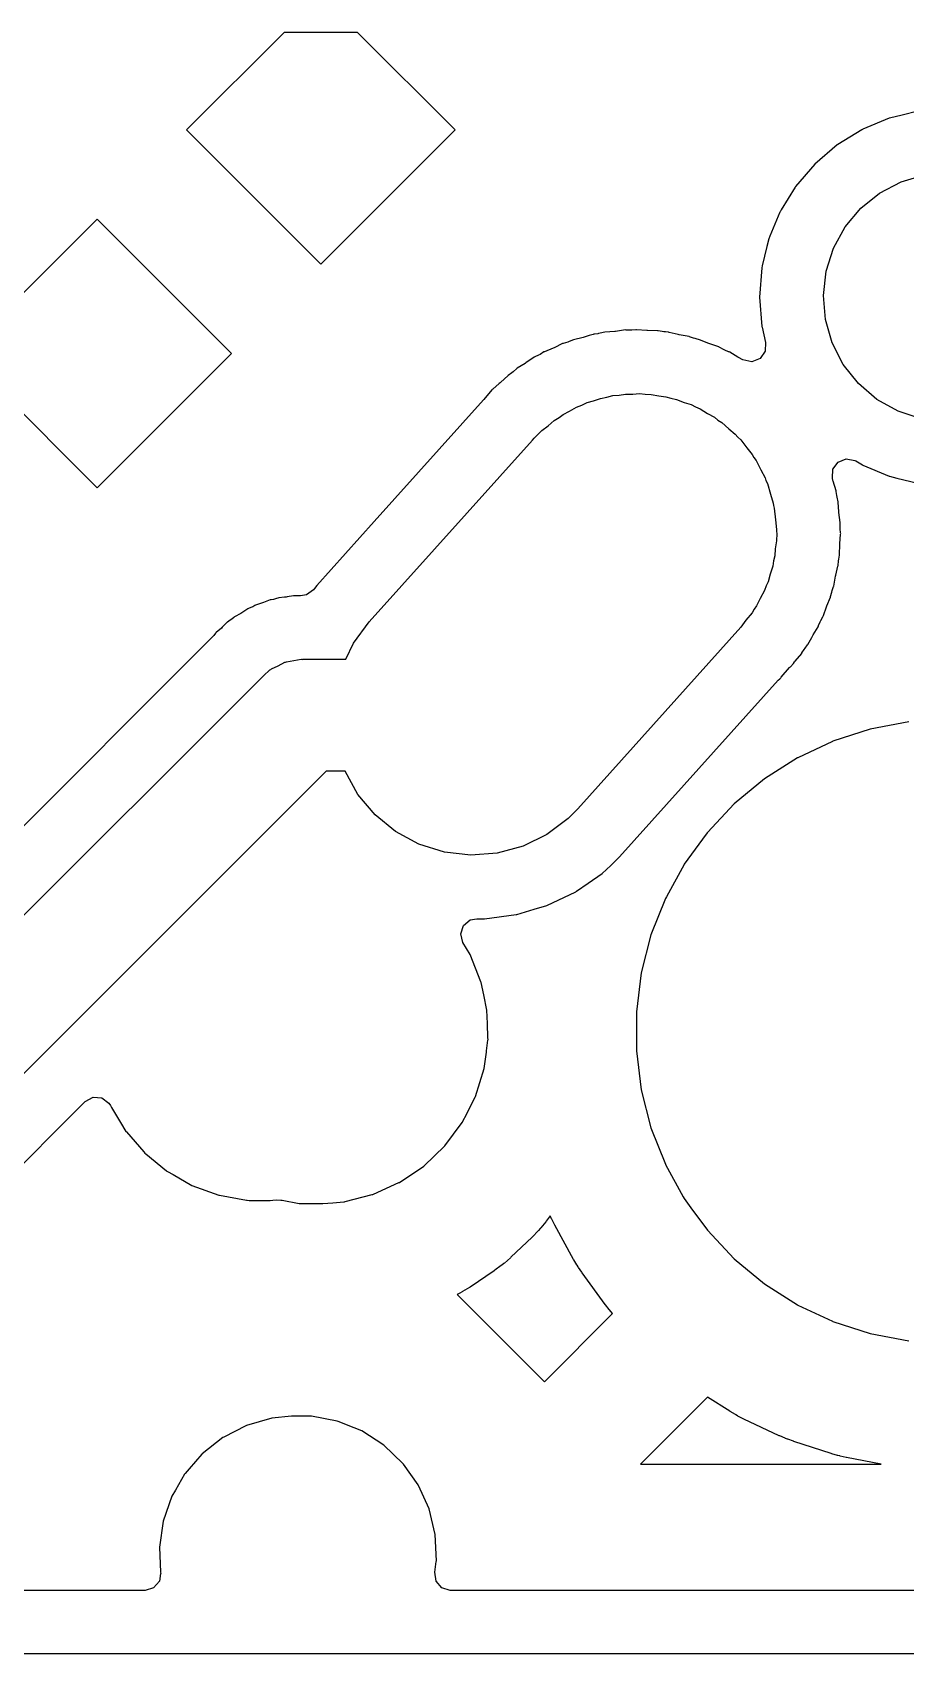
# Model space of a CAD drawing. Extents: x 124.5 to 210, y -114.5 to -26.5.
# Drawn here: x 171.15 to 178.16, y -102.5 to -89.47 of the extents above; entities that cross this region are included whole.
import ezdxf

# ---------------------------------------------------------------- set-up
doc = ezdxf.new("R2010")
doc.units = 0
doc.layers.add('BLACK', color=7, linetype='CONTINUOUS')

msp = doc.modelspace()

# ---------------------------------------------------------------- linework, layer by layer
at = {"layer": 'BLACK', "linetype": 'CONTINUOUS'}
for p, q in [((173.168, -89.4725), (172.384, -90.2566)), ((173.758, -89.4725), (173.168, -89.4725)), ((174.542, -90.2566), (173.758, -89.4725)), ((178.133, -90.1367), (178.032, -90.1609)), ((178.258, -90.1066), (178.133, -90.1367)), ((172.384, -90.2566), (173.463, -91.3356)), ((173.463, -91.3356), (174.542, -90.2566)), ((177.809, -90.2543), (177.615, -90.3732)), ((177.813, -90.2518), (177.809, -90.2543)), ((177.818, -90.2499), (177.813, -90.2518)), ((178.028, -90.1628), (177.818, -90.2499)), ((177.818, -90.2499), (177.818, -90.2499)), ((178.032, -90.1609), (178.028, -90.1628)), ((178.028, -90.1628), (178.028, -90.1628)), ((177.611, -90.3758), (177.43, -90.53)), ((177.615, -90.3732), (177.611, -90.3758)), ((177.615, -90.3732), (177.615, -90.3732)), ((177.43, -90.53), (177.276, -90.7106)), ((178.125, -90.6728), (178.313, -90.6177)), ((177.273, -90.7148), (177.161, -90.8982)), ((177.276, -90.7106), (177.273, -90.7148)), ((177.273, -90.7148), (177.273, -90.7148)), ((177.8, -90.8855), (177.952, -90.7632)), ((177.952, -90.7632), (178.125, -90.6728)), ((177.15, -90.9176), (177.071, -91.1086)), ((177.152, -90.913), (177.15, -90.9176)), ((177.15, -90.9176), (177.15, -90.9176)), ((177.161, -90.8982), (177.152, -90.913)), ((177.675, -91.035), (177.8, -90.8855)), ((171.667, -90.9736), (170.588, -92.0526)), ((172.746, -92.0526), (171.667, -90.9736)), ((177.581, -91.2061), (177.675, -91.035)), ((177.061, -91.1324), (177.046, -91.1939)), ((177.071, -91.1086), (177.061, -91.1324)), ((177.046, -91.1939), (177.009, -91.3486)), ((177.522, -91.3921), (177.581, -91.2061)), ((177.005, -91.3633), (176.987, -91.6)), ((177.009, -91.3486), (177.005, -91.3633)), ((177.5, -91.586), (177.522, -91.3921)), ((176.987, -91.6), (177.005, -91.8367)), ((177.516, -91.7805), (177.5, -91.586)), ((177.005, -91.8367), (177.007, -91.8415)), ((177.007, -91.8415), (177.007, -91.8415)), ((177.007, -91.8415), (177.036, -91.9643)), ((177.57, -91.9681), (177.516, -91.7805)), ((175.406, -91.9734), (175.337, -92.0064)), ((175.41, -91.9713), (175.406, -91.9734)), ((175.447, -91.9604), (175.41, -91.9713)), ((175.459, -91.9561), (175.447, -91.9604)), ((175.494, -91.9416), (175.459, -91.9561)), ((175.572, -91.9228), (175.494, -91.9416)), ((175.579, -91.921), (175.572, -91.9228)), ((175.62, -91.9088), (175.579, -91.921)), ((175.652, -91.8993), (175.62, -91.9088)), ((175.657, -91.8978), (175.652, -91.8993)), ((175.652, -91.8993), (175.652, -91.8993)), ((175.661, -91.8972), (175.657, -91.8978)), ((175.688, -91.8936), (175.661, -91.8972)), ((175.661, -91.8972), (175.661, -91.8972)), ((175.694, -91.8928), (175.688, -91.8936)), ((175.707, -91.8904), (175.694, -91.8928)), ((175.744, -91.8816), (175.707, -91.8904)), ((175.824, -91.8753), (175.744, -91.8816)), ((175.831, -91.8746), (175.824, -91.8753)), ((175.911, -91.8638), (175.831, -91.8746)), ((175.916, -91.864), (175.911, -91.8638)), ((175.949, -91.8648), (175.916, -91.864)), ((175.916, -91.864), (175.916, -91.864)), ((175.962, -91.8644), (175.949, -91.8648)), ((175.995, -91.8618), (175.962, -91.8644)), ((176, -91.8614), (175.995, -91.8618)), ((175.995, -91.8618), (175.995, -91.8618)), ((176.081, -91.8678), (176, -91.8614)), ((176.087, -91.8681), (176.081, -91.8678)), ((176.168, -91.8701), (176.087, -91.8681)), ((176.173, -91.871), (176.168, -91.8701)), ((176.206, -91.877), (176.173, -91.871)), ((176.173, -91.871), (176.173, -91.871)), ((176.219, -91.8787), (176.206, -91.877)), ((176.231, -91.8796), (176.219, -91.8787)), ((176.256, -91.8816), (176.231, -91.8796)), ((176.261, -91.8828), (176.256, -91.8816)), ((176.335, -91.9005), (176.261, -91.8828)), ((176.261, -91.8828), (176.261, -91.8828)), ((176.342, -91.9019), (176.335, -91.9005)), ((176.421, -91.9165), (176.342, -91.9019)), ((176.426, -91.9182), (176.421, -91.9165)), ((176.457, -91.9291), (176.426, -91.9182)), ((176.426, -91.9182), (176.426, -91.9182)), ((176.47, -91.9328), (176.457, -91.9291)), ((176.478, -91.9348), (176.47, -91.9328)), ((176.506, -91.9416), (176.478, -91.9348)), ((176.581, -91.9726), (176.506, -91.9416)), ((176.587, -91.975), (176.581, -91.9726)), ((177.036, -91.9643), (177.033, -92.0352)), ((177.659, -92.1417), (177.57, -91.9681)), ((170.588, -92.0526), (171.667, -93.1317)), ((171.667, -93.1317), (172.746, -92.0526)), ((175.178, -92.0824), (175.111, -92.1285)), ((175.183, -92.0803), (175.178, -92.0824)), ((175.213, -92.066), (175.183, -92.0803)), ((175.183, -92.0803), (175.183, -92.0803)), ((175.224, -92.0598), (175.213, -92.066)), ((175.256, -92.04), (175.224, -92.0598)), ((175.261, -92.0381), (175.256, -92.04)), ((175.331, -92.0091), (175.261, -92.0381)), ((175.261, -92.0381), (175.261, -92.0381)), ((175.337, -92.0064), (175.331, -92.0091)), ((176.627, -91.9888), (176.587, -91.975)), ((176.659, -92.0003), (176.627, -91.9888)), ((176.664, -92.0019), (176.659, -92.0003)), ((176.659, -92.0003), (176.659, -92.0003)), ((176.668, -92.0043), (176.664, -92.0019)), ((176.697, -92.02), (176.668, -92.0043)), ((176.668, -92.0043), (176.668, -92.0043)), ((176.709, -92.0255), (176.697, -92.02)), ((176.739, -92.0381), (176.709, -92.0255)), ((176.744, -92.04), (176.739, -92.0381)), ((176.739, -92.0381), (176.739, -92.0381)), ((176.748, -92.0426), (176.744, -92.04)), ((176.813, -92.0823), (176.748, -92.0426)), ((176.748, -92.0426), (176.748, -92.0426)), ((176.819, -92.0857), (176.813, -92.0823)), ((176.854, -92.1046), (176.819, -92.0857)), ((176.991, -92.093), (176.925, -92.1192)), ((177.033, -92.0352), (176.991, -92.093)), ((174.967, -92.2284), (174.908, -92.2844)), ((174.998, -92.2068), (174.967, -92.2284)), ((175.008, -92.1989), (174.998, -92.2068)), ((175.037, -92.1744), (175.008, -92.1989)), ((175.041, -92.1718), (175.037, -92.1744)), ((175.106, -92.1322), (175.041, -92.1718)), ((175.041, -92.1718), (175.041, -92.1718)), ((175.111, -92.1285), (175.106, -92.1322)), ((176.925, -92.1192), (176.854, -92.1046)), ((177.781, -92.2947), (177.659, -92.1417)), ((174.838, -92.3451), (174.772, -92.4224)), ((174.841, -92.3414), (174.838, -92.3451)), ((174.838, -92.3451), (174.838, -92.3451)), ((174.845, -92.3382), (174.841, -92.3414)), ((174.897, -92.2939), (174.845, -92.3382)), ((174.845, -92.3382), (174.845, -92.3382)), ((174.903, -92.2889), (174.897, -92.2939)), ((174.908, -92.2844), (174.903, -92.2889)), ((177.929, -92.4211), (177.781, -92.2947)), ((174.77, -92.4247), (173.893, -93.4023)), ((174.772, -92.4224), (174.77, -92.4247)), ((175.462, -92.5165), (175.516, -92.4846)), ((175.516, -92.4846), (175.561, -92.4678)), ((175.561, -92.4678), (175.602, -92.4476)), ((175.602, -92.4476), (175.654, -92.4334)), ((175.654, -92.4334), (175.709, -92.4133)), ((175.709, -92.4133), (175.761, -92.4044)), ((175.761, -92.4044), (175.809, -92.3914)), ((175.809, -92.3914), (175.859, -92.3876)), ((175.859, -92.3876), (175.912, -92.3785)), ((175.912, -92.3785), (175.969, -92.3792)), ((175.969, -92.3792), (176.022, -92.3752)), ((176.022, -92.3752), (176.068, -92.3805)), ((176.068, -92.3805), (176.118, -92.3812)), ((176.118, -92.3812), (176.178, -92.3931)), ((176.178, -92.3931), (176.234, -92.3996)), ((176.234, -92.3996), (176.275, -92.4124)), ((176.275, -92.4124), (176.32, -92.4213)), ((176.32, -92.4213), (176.381, -92.4457)), ((176.381, -92.4457), (176.438, -92.4637)), ((176.438, -92.4637), (176.472, -92.4822)), ((176.472, -92.4822), (176.511, -92.4976)), ((178.1, -92.5164), (177.929, -92.4211)), ((175.289, -92.6338), (175.339, -92.5899)), ((175.339, -92.5899), (175.377, -92.5671)), ((175.377, -92.5671), (175.411, -92.5418)), ((175.411, -92.5418), (175.462, -92.5165)), ((176.511, -92.4976), (176.57, -92.535)), ((176.57, -92.535), (176.626, -92.5651)), ((176.626, -92.5651), (176.653, -92.5875)), ((176.653, -92.5875), (176.685, -92.6075)), ((176.685, -92.6075), (176.74, -92.6582)), ((178.285, -92.5767), (178.1, -92.5164)), ((173.853, -94.2087), (175.163, -92.7487)), ((175.163, -92.7487), (175.178, -92.7332)), ((175.178, -92.7332), (175.184, -92.7256)), ((175.184, -92.7256), (175.195, -92.7155)), ((175.195, -92.7155), (175.24, -92.6706)), ((175.24, -92.6706), (175.289, -92.6338)), ((176.74, -92.6582), (176.791, -92.7003)), ((176.791, -92.7003), (176.812, -92.7246)), ((176.812, -92.7246), (176.836, -92.7472)), ((176.836, -92.7472), (176.884, -92.8109)), ((176.884, -92.8109), (176.928, -92.8644)), ((176.928, -92.8644), (176.942, -92.8887)), ((176.942, -92.8887), (176.959, -92.9122)), ((176.959, -92.9122), (176.997, -92.9879)), ((176.997, -92.9879), (177.032, -93.0514)), ((177.573, -93.0532), (177.576, -92.9823)), ((177.576, -92.9823), (177.618, -92.9246)), ((177.618, -92.9246), (177.683, -92.8983)), ((177.683, -92.8983), (177.753, -92.9119)), ((177.753, -92.9119), (177.761, -92.9164)), ((177.761, -92.9164), (177.813, -92.9482)), ((177.813, -92.9482), (177.818, -92.9501)), ((177.818, -92.9501), (177.818, -92.9501)), ((177.818, -92.9501), (178.028, -93.0372)), ((177.032, -93.0514), (177.039, -93.0742)), ((177.039, -93.0742), (177.05, -93.0968)), ((177.05, -93.0968), (177.075, -93.1832)), ((177.577, -93.0725), (177.573, -93.0532)), ((177.579, -93.0791), (177.577, -93.0725)), ((177.602, -93.1565), (177.579, -93.0791)), ((178.028, -93.0372), (178.032, -93.0391)), ((178.032, -93.0391), (178.091, -93.0532)), ((178.091, -93.0532), (178.258, -93.0934)), ((177.075, -93.1832), (177.098, -93.2546)), ((177.098, -93.2546), (177.1, -93.2746)), ((177.1, -93.2746), (177.106, -93.295)), ((177.603, -93.1614), (177.602, -93.1565)), ((177.607, -93.194), (177.603, -93.1614)), ((177.61, -93.2067), (177.607, -93.194)), ((177.618, -93.2437), (177.61, -93.2067)), ((177.619, -93.2486), (177.618, -93.2437)), ((177.625, -93.3245), (177.619, -93.2486)), ((177.619, -93.2486), (177.619, -93.2486)), ((173.893, -93.4023), (173.431, -93.9169)), ((177.106, -93.295), (177.115, -93.3903)), ((177.115, -93.3903), (177.124, -93.4666)), ((177.625, -93.3313), (177.625, -93.3245)), ((177.636, -93.4114), (177.625, -93.3313)), ((177.124, -93.4666), (177.123, -93.4829)), ((177.123, -93.4829), (177.125, -93.5)), ((177.125, -93.5), (177.123, -93.5589)), ((177.632, -93.5809), (177.638, -93.5049)), ((177.635, -93.4492), (177.636, -93.4163)), ((177.636, -93.4621), (177.635, -93.4492)), ((177.636, -93.4163), (177.636, -93.4114)), ((177.636, -93.4163), (177.636, -93.4163)), ((177.638, -93.4951), (177.636, -93.4621)), ((177.639, -93.5), (177.638, -93.4951)), ((177.638, -93.5049), (177.639, -93.5)), ((177.114, -93.6219), (177.111, -93.6799)), ((177.123, -93.5589), (177.114, -93.6219)), ((177.63, -93.6684), (177.632, -93.5877)), ((177.632, -93.5877), (177.632, -93.5809)), ((177.094, -93.7626), (177.072, -93.8271)), ((177.1, -93.7194), (177.094, -93.7626)), ((177.111, -93.6799), (177.1, -93.7194)), ((177.599, -93.8352), (177.617, -93.7611)), ((177.617, -93.7611), (177.618, -93.7563)), ((177.617, -93.7611), (177.617, -93.7611)), ((177.618, -93.7563), (177.621, -93.7184)), ((177.621, -93.7184), (177.623, -93.7056)), ((177.623, -93.7056), (177.629, -93.6733)), ((177.629, -93.6733), (177.63, -93.6684)), ((177.629, -93.6733), (177.629, -93.6733)), ((173.431, -93.9169), (173.412, -93.9415)), ((177.04, -93.9201), (177.028, -93.9576)), ((177.056, -93.8866), (177.04, -93.9201)), ((177.072, -93.8271), (177.056, -93.8866)), ((177.571, -93.957), (177.582, -93.926)), ((177.582, -93.926), (177.583, -93.9213)), ((177.582, -93.926), (177.582, -93.926)), ((177.583, -93.9213), (177.598, -93.8419)), ((177.598, -93.8419), (177.599, -93.8352)), ((172.995, -94.0572), (172.947, -94.0726)), ((173.004, -94.0542), (172.995, -94.0572)), ((173.058, -94.033), (173.004, -94.0542)), ((173.004, -94.0542), (173.004, -94.0542)), ((173.064, -94.0318), (173.058, -94.033)), ((173.084, -94.0282), (173.064, -94.0318)), ((173.064, -94.0318), (173.064, -94.0318)), ((173.1, -94.0244), (173.084, -94.0282)), ((173.126, -94.0162), (173.1, -94.0244)), ((173.172, -94.0116), (173.126, -94.0162)), ((173.184, -94.0104), (173.172, -94.0116)), ((173.193, -94.0091), (173.184, -94.0104)), ((173.243, -94.0003), (173.193, -94.0091)), ((173.249, -93.9991), (173.243, -94.0003)), ((173.243, -94.0003), (173.243, -94.0003)), ((173.256, -93.9993), (173.249, -93.9991)), ((173.301, -94.0006), (173.256, -93.9993)), ((173.256, -93.9993), (173.256, -93.9993)), ((173.348, -93.9931), (173.301, -94.0006)), ((173.405, -93.9512), (173.348, -93.9931)), ((173.412, -93.9415), (173.405, -93.9512)), ((176.992, -94.0209), (176.964, -94.0794)), ((177.028, -93.9576), (176.992, -94.0209)), ((177.527, -94.0813), (177.556, -94.0109)), ((177.556, -94.0109), (177.558, -94.0063)), ((177.558, -94.0063), (177.567, -93.9694)), ((177.567, -93.9694), (177.571, -93.957)), ((172.749, -94.1866), (172.736, -94.1964)), ((172.765, -94.173), (172.749, -94.1866)), ((172.77, -94.1689), (172.765, -94.173)), ((172.821, -94.1409), (172.77, -94.1689)), ((172.828, -94.1362), (172.821, -94.1409)), ((172.877, -94.1046), (172.828, -94.1362)), ((172.883, -94.1023), (172.877, -94.1046)), ((172.902, -94.0946), (172.883, -94.1023)), ((172.883, -94.1023), (172.883, -94.1023)), ((172.917, -94.0877), (172.902, -94.0946)), ((172.935, -94.0776), (172.917, -94.0877)), ((172.94, -94.0745), (172.935, -94.0776)), ((172.935, -94.0776), (172.935, -94.0776)), ((172.947, -94.0726), (172.94, -94.0745)), ((172.947, -94.0726), (172.947, -94.0726)), ((176.927, -94.1372), (176.878, -94.1966)), ((176.944, -94.1063), (176.927, -94.1372)), ((176.964, -94.0794), (176.944, -94.1063)), ((177.48, -94.1971), (177.496, -94.1682)), ((177.496, -94.1682), (177.498, -94.1638)), ((177.496, -94.1682), (177.496, -94.1682)), ((177.498, -94.1638), (177.5, -94.1592)), ((177.5, -94.1592), (177.525, -94.0877)), ((177.5, -94.1592), (177.5, -94.1592)), ((177.525, -94.0877), (177.527, -94.0813)), ((172.604, -94.3187), (172.594, -94.3305)), ((172.618, -94.3006), (172.604, -94.3187)), ((172.622, -94.2956), (172.618, -94.3006)), ((172.618, -94.3006), (172.618, -94.3006)), ((172.665, -94.2593), (172.622, -94.2956)), ((172.672, -94.2527), (172.665, -94.2593)), ((172.709, -94.2155), (172.672, -94.2527)), ((172.714, -94.2113), (172.709, -94.2155)), ((172.736, -94.1964), (172.714, -94.2113)), ((173.726, -94.3806), (173.853, -94.2087)), ((176.837, -94.2513), (175.527, -95.7113)), ((176.878, -94.1966), (176.837, -94.2513)), ((177.406, -94.3342), (177.414, -94.319)), ((177.414, -94.319), (177.418, -94.3131)), ((177.418, -94.3131), (177.457, -94.2481)), ((177.457, -94.2481), (177.46, -94.2439)), ((177.46, -94.2439), (177.462, -94.2393)), ((177.462, -94.2393), (177.475, -94.2088)), ((177.462, -94.2393), (177.462, -94.2393)), ((177.475, -94.2088), (177.48, -94.1971)), ((172.594, -94.3305), (167.776, -99.1485)), ((173.664, -94.51), (173.726, -94.3806)), ((177.328, -94.4589), (177.345, -94.4307)), ((177.345, -94.4307), (177.353, -94.42)), ((177.353, -94.42), (177.373, -94.394)), ((177.373, -94.3939), (177.376, -94.39)), ((177.373, -94.394), (177.373, -94.3939)), ((177.376, -94.39), (177.406, -94.3342)), ((173.067, -94.5878), (173.121, -94.5619)), ((173.121, -94.5619), (173.174, -94.5343)), ((173.174, -94.5343), (173.181, -94.533)), ((173.181, -94.533), (173.188, -94.5299)), ((173.188, -94.5299), (173.247, -94.521)), ((173.247, -94.521), (173.306, -94.5102)), ((173.306, -94.5102), (173.313, -94.5111)), ((173.313, -94.5111), (173.32, -94.51)), ((173.32, -94.51), (173.664, -94.51)), ((177.162, -94.6549), (177.229, -94.5768)), ((177.229, -94.5768), (177.231, -94.5745)), ((177.231, -94.5745), (177.235, -94.5697)), ((177.235, -94.5697), (177.259, -94.5431)), ((177.259, -94.5431), (177.269, -94.5301)), ((177.269, -94.5301), (177.273, -94.5249)), ((177.273, -94.5249), (177.326, -94.4631)), ((177.326, -94.4631), (177.328, -94.4589)), ((177.328, -94.4589), (177.328, -94.4589)), ((167.95, -99.6939), (173.002, -94.6418)), ((173.002, -94.6418), (173.055, -94.5959)), ((173.055, -94.5959), (173.062, -94.5927)), ((173.062, -94.5927), (173.067, -94.5878)), ((175.863, -96.0987), (177.138, -94.678)), ((177.138, -94.678), (177.15, -94.6663)), ((177.15, -94.6663), (177.155, -94.6618)), ((177.155, -94.6618), (177.159, -94.6586)), ((177.155, -94.6618), (177.155, -94.6618)), ((177.159, -94.6586), (177.162, -94.6549)), ((177.162, -94.6549), (177.162, -94.6549)), ((177.876, -95.0714), (177.577, -95.1687)), ((178.186, -95.0124), (177.876, -95.0714)), ((177.573, -95.1704), (177.296, -95.3011)), ((177.577, -95.1687), (177.573, -95.1704)), ((177.573, -95.1704), (177.573, -95.1704)), ((177.292, -95.3028), (177.026, -95.4715)), ((177.296, -95.3011), (177.292, -95.3028)), ((177.296, -95.3011), (177.296, -95.3011)), ((173.506, -95.41), (168.454, -100.462)), ((173.659, -95.41), (173.506, -95.41)), ((173.762, -95.5956), (173.659, -95.41)), ((177.026, -95.4715), (176.784, -95.6722)), ((173.899, -95.7596), (173.762, -95.5956)), ((175.527, -95.7113), (175.45, -95.7894)), ((176.784, -95.6722), (176.568, -95.9018)), ((174.064, -95.8949), (173.899, -95.7596)), ((175.45, -95.7894), (175.279, -95.9182)), ((174.252, -95.9963), (174.064, -95.8949)), ((174.456, -96.0604), (174.252, -95.9963)), ((175.088, -96.0124), (174.881, -96.0686)), ((175.279, -95.9182), (175.088, -96.0124)), ((176.529, -95.9554), (176.383, -96.1565)), ((176.566, -95.905), (176.529, -95.9554)), ((176.568, -95.9018), (176.566, -95.905)), ((176.566, -95.905), (176.566, -95.905)), ((174.668, -96.0848), (174.456, -96.0604)), ((174.881, -96.0686), (174.668, -96.0848)), ((175.792, -96.1665), (175.861, -96.1004)), ((175.861, -96.1004), (175.863, -96.0987)), ((175.861, -96.1004), (175.861, -96.1004)), ((175.612, -96.3087), (175.723, -96.2316)), ((175.723, -96.2316), (175.792, -96.1665)), ((176.381, -96.16), (176.239, -96.4181)), ((176.383, -96.1565), (176.381, -96.16)), ((176.381, -96.16), (176.381, -96.16)), ((175.28, -96.4887), (175.512, -96.3776)), ((175.512, -96.3776), (175.517, -96.3737)), ((175.517, -96.3737), (175.612, -96.3087)), ((175.038, -96.5607), (175.178, -96.5192)), ((175.178, -96.5192), (175.28, -96.4887)), ((176.231, -96.4324), (176.115, -96.7252)), ((176.239, -96.4181), (176.231, -96.4324)), ((174.587, -96.7173), (174.609, -96.6498)), ((174.609, -96.6498), (174.663, -96.6047)), ((174.663, -96.6047), (174.716, -96.5946)), ((174.716, -96.5946), (174.774, -96.596)), ((174.774, -96.596), (174.774, -96.596)), ((174.774, -96.596), (174.779, -96.5962)), ((174.779, -96.5962), (175.033, -96.5621)), ((175.033, -96.5621), (175.038, -96.5607)), ((175.038, -96.5607), (175.038, -96.5607)), ((174.605, -96.7859), (174.587, -96.7173)), ((174.664, -96.8826), (174.605, -96.7859)), ((176.115, -96.7252), (176.037, -97.0302)), ((174.75, -97.101), (174.664, -96.8826)), ((176.037, -97.0302), (175.998, -97.3426)), ((174.751, -97.1062), (174.75, -97.101)), ((174.772, -97.2072), (174.751, -97.1062)), ((174.751, -97.1062), (174.751, -97.1062)), ((174.798, -97.3308), (174.772, -97.2072)), ((174.802, -97.4358), (174.798, -97.3308)), ((174.806, -97.5513), (174.802, -97.4358)), ((175.998, -97.3426), (175.998, -97.6574)), ((174.795, -97.6574), (174.806, -97.5707)), ((174.807, -97.5654), (174.806, -97.5513)), ((174.806, -97.5707), (174.807, -97.5654)), ((174.806, -97.5707), (174.806, -97.5707)), ((174.776, -97.7982), (174.794, -97.6662)), ((174.794, -97.6662), (174.795, -97.6574)), ((175.998, -97.6574), (176.037, -97.9698)), ((174.706, -98.0224), (174.776, -97.7982)), ((168.862, -100.773), (171.572, -98.0631)), ((171.572, -98.0631), (171.635, -98.0291)), ((171.635, -98.0291), (171.706, -98.0342)), ((171.706, -98.0342), (171.762, -98.0767)), ((171.762, -98.0767), (171.774, -98.0969)), ((171.774, -98.0969), (171.774, -98.0965)), ((171.774, -98.0965), (171.777, -98.1013)), ((174.638, -98.1578), (174.704, -98.0271)), ((174.704, -98.0271), (174.706, -98.0224)), ((174.704, -98.0271), (174.704, -98.0271)), ((176.037, -97.9698), (176.115, -98.2748)), ((171.777, -98.1013), (171.779, -98.1062)), ((171.779, -98.1062), (171.782, -98.1108)), ((171.782, -98.1108), (171.782, -98.1108)), ((171.782, -98.1108), (171.855, -98.2317)), ((174.6, -98.2317), (174.638, -98.1578)), ((171.855, -98.2317), (171.898, -98.3033)), ((171.898, -98.3033), (171.902, -98.3073)), ((171.902, -98.3073), (172.042, -98.4691)), ((174.46, -98.42), (174.6, -98.2317)), ((176.115, -98.2748), (176.231, -98.5676)), ((172.042, -98.4691), (172.049, -98.4774)), ((172.049, -98.4774), (172.058, -98.4846)), ((172.058, -98.4846), (172.224, -98.6202)), ((174.29, -98.5821), (174.46, -98.42)), ((174.095, -98.7132), (174.29, -98.5821)), ((176.231, -98.5676), (176.233, -98.571)), ((176.233, -98.571), (176.233, -98.571)), ((176.233, -98.571), (176.375, -98.8294)), ((172.224, -98.6202), (172.224, -98.6202)), ((172.224, -98.6202), (172.228, -98.6236)), ((172.228, -98.6236), (172.232, -98.6263)), ((172.232, -98.6263), (172.232, -98.6263)), ((172.232, -98.6263), (172.277, -98.6514)), ((172.277, -98.6514), (172.428, -98.7377)), ((172.428, -98.7377), (172.645, -98.8163)), ((173.886, -98.8075), (174.09, -98.7154)), ((174.09, -98.7154), (174.095, -98.7132)), ((174.09, -98.7154), (174.09, -98.7154)), ((172.645, -98.8163), (172.65, -98.8173)), ((172.65, -98.8173), (172.65, -98.8173)), ((172.65, -98.8173), (172.868, -98.8566)), ((172.868, -98.8566), (172.868, -98.8566)), ((172.868, -98.8566), (172.872, -98.8574)), ((172.872, -98.8574), (172.889, -98.8582)), ((172.889, -98.8582), (172.894, -98.8584)), ((172.894, -98.8584), (172.894, -98.8584)), ((172.894, -98.8584), (172.896, -98.8585)), ((172.896, -98.8585), (173.058, -98.8585)), ((173.058, -98.8585), (173.078, -98.8568)), ((173.078, -98.8568), (173.109, -98.8542)), ((173.109, -98.8542), (173.142, -98.8557)), ((173.142, -98.8557), (173.152, -98.8576)), ((173.152, -98.8576), (173.289, -98.8823)), ((173.479, -98.8835), (173.56, -98.8766)), ((173.56, -98.8766), (173.649, -98.8691)), ((173.649, -98.8691), (173.654, -98.8687)), ((173.649, -98.8691), (173.649, -98.8691)), ((173.654, -98.8687), (173.659, -98.8673)), ((173.659, -98.8673), (173.876, -98.811)), ((173.659, -98.8673), (173.659, -98.8673)), ((173.876, -98.811), (173.881, -98.8097)), ((173.876, -98.811), (173.876, -98.811)), ((173.881, -98.8097), (173.886, -98.8075)), ((173.886, -98.8075), (173.886, -98.8075)), ((176.375, -98.8294), (176.383, -98.8435)), ((176.383, -98.8435), (176.45, -98.9363)), ((173.289, -98.8823), (173.293, -98.8825)), ((173.293, -98.8825), (173.293, -98.8825)), ((173.293, -98.8825), (173.312, -98.8834)), ((173.312, -98.8834), (173.312, -98.8834)), ((173.312, -98.8834), (173.314, -98.8835)), ((173.314, -98.8835), (173.479, -98.8835)), ((175.306, -98.9815), (175.273, -99.0253)), ((175.309, -98.9884), (175.306, -98.9815)), ((175.311, -98.992), (175.309, -98.9884)), ((175.317, -99.0064), (175.311, -98.992)), ((175.319, -99.0099), (175.317, -99.0064)), ((176.45, -98.9363), (176.539, -99.0576)), ((175.208, -99.1035), (175.164, -99.15)), ((175.212, -99.0996), (175.208, -99.1035)), ((175.226, -99.0837), (175.212, -99.0996)), ((175.23, -99.0796), (175.226, -99.0837)), ((175.27, -99.0295), (175.23, -99.0796)), ((175.273, -99.0253), (175.27, -99.0295)), ((175.341, -99.0526), (175.319, -99.0099)), ((175.343, -99.0561), (175.341, -99.0526)), ((175.494, -99.332), (175.343, -99.0561)), ((176.539, -99.0576), (176.568, -99.0982)), ((176.568, -99.0982), (176.784, -99.3278)), ((175.16, -99.1537), (174.99, -99.3158)), ((175.164, -99.15), (175.16, -99.1537)), ((174.913, -99.382), (174.861, -99.4202)), ((174.917, -99.3787), (174.913, -99.382)), ((174.933, -99.3653), (174.917, -99.3787)), ((174.938, -99.3619), (174.933, -99.3653)), ((174.986, -99.3194), (174.938, -99.3619)), ((174.99, -99.3158), (174.986, -99.3194)), ((175.496, -99.3354), (175.494, -99.332)), ((175.521, -99.3767), (175.496, -99.3354)), ((175.523, -99.38), (175.521, -99.3767)), ((175.531, -99.3934), (175.523, -99.38)), ((175.533, -99.3967), (175.531, -99.3934)), ((175.56, -99.4363), (175.533, -99.3967)), ((176.784, -99.3278), (177.026, -99.5285)), ((174.856, -99.4232), (174.662, -99.5544)), ((174.861, -99.4202), (174.856, -99.4232)), ((175.563, -99.4395), (175.56, -99.4363)), ((175.748, -99.6943), (175.563, -99.4395)), ((177.026, -99.5285), (177.292, -99.6972)), ((174.574, -99.6065), (174.558, -99.6146)), ((174.558, -99.6146), (175.259, -100.316)), ((174.579, -99.604), (174.574, -99.6065)), ((174.598, -99.5937), (174.579, -99.604)), ((174.602, -99.591), (174.598, -99.5937)), ((174.657, -99.5573), (174.602, -99.591)), ((174.662, -99.5544), (174.657, -99.5573)), ((175.259, -100.316), (175.807, -99.768)), ((175.75, -99.6974), (175.748, -99.6943)), ((175.779, -99.7352), (175.75, -99.6974)), ((175.782, -99.7383), (175.779, -99.7352)), ((175.792, -99.7505), (175.782, -99.7383)), ((175.795, -99.7535), (175.792, -99.7505)), ((175.807, -99.768), (175.795, -99.7535)), ((177.292, -99.6972), (177.296, -99.6989)), ((177.296, -99.6989), (177.296, -99.6989)), ((177.296, -99.6989), (177.573, -99.8296)), ((177.573, -99.8296), (177.573, -99.8296)), ((177.573, -99.8296), (177.577, -99.8313)), ((177.577, -99.8313), (177.876, -99.9286)), ((177.876, -99.9286), (178.186, -99.9876)), ((176.57, -100.44), (176.032, -100.978)), ((176.749, -100.553), (176.57, -100.44)), ((176.752, -100.555), (176.749, -100.553)), ((176.793, -100.58), (176.752, -100.555)), ((172.861, -100.669), (172.684, -100.76)), ((172.866, -100.666), (172.861, -100.669)), ((172.861, -100.669), (172.861, -100.669)), ((173.069, -100.607), (172.866, -100.666)), ((173.227, -100.591), (173.069, -100.607)), ((173.383, -100.591), (173.227, -100.591)), ((173.389, -100.592), (173.383, -100.591)), ((173.596, -100.632), (173.389, -100.592)), ((173.602, -100.635), (173.596, -100.632)), ((173.732, -100.687), (173.602, -100.635)), ((173.602, -100.635), (173.602, -100.635)), ((173.792, -100.711), (173.732, -100.687)), ((176.797, -100.582), (176.793, -100.58)), ((176.811, -100.589), (176.797, -100.582)), ((176.814, -100.591), (176.811, -100.589)), ((176.857, -100.613), (176.814, -100.591)), ((176.86, -100.615), (176.857, -100.613)), ((177.145, -100.749), (176.86, -100.615)), ((172.678, -100.763), (172.512, -100.894)), ((172.684, -100.76), (172.678, -100.763)), ((172.684, -100.76), (172.684, -100.76)), ((173.97, -100.826), (173.792, -100.711)), ((174.123, -100.972), (173.97, -100.826)), ((177.149, -100.75), (177.145, -100.749)), ((177.193, -100.769), (177.149, -100.75)), ((177.196, -100.771), (177.193, -100.769)), ((177.211, -100.777), (177.196, -100.771)), ((177.215, -100.778), (177.211, -100.777)), ((177.26, -100.794), (177.215, -100.778)), ((177.264, -100.796), (177.26, -100.794)), ((177.563, -100.893), (177.264, -100.796)), ((172.508, -100.898), (172.406, -101.016)), ((172.512, -100.894), (172.508, -100.898)), ((172.508, -100.898), (172.508, -100.898)), ((177.567, -100.894), (177.563, -100.893)), ((177.613, -100.907), (177.567, -100.894)), ((177.617, -100.909), (177.613, -100.907)), ((177.632, -100.912), (177.617, -100.909)), ((177.636, -100.913), (177.632, -100.912)), ((177.683, -100.924), (177.636, -100.913)), ((177.686, -100.925), (177.683, -100.924)), ((177.964, -100.978), (177.686, -100.925)), ((172.37, -101.059), (172.296, -101.187)), ((172.373, -101.053), (172.37, -101.059)), ((172.37, -101.059), (172.37, -101.059)), ((172.406, -101.016), (172.373, -101.053)), ((174.127, -100.978), (174.123, -100.972)), ((174.245, -101.145), (174.127, -100.978)), ((176.032, -100.978), (177.964, -100.978)), ((172.296, -101.187), (172.268, -101.236)), ((174.248, -101.15), (174.245, -101.145)), ((174.29, -101.242), (174.248, -101.15)), ((172.268, -101.236), (172.198, -101.436)), ((174.333, -101.337), (174.29, -101.242)), ((174.382, -101.543), (174.333, -101.337)), ((172.198, -101.436), (172.168, -101.646)), ((174.392, -101.754), (174.382, -101.543)), ((172.168, -101.646), (172.177, -101.847)), ((172.175, -101.857), (172.167, -101.918)), ((172.178, -101.857), (172.175, -101.857)), ((172.177, -101.847), (172.178, -101.857)), ((174.379, -101.847), (174.391, -101.76)), ((174.389, -101.918), (174.379, -101.847)), ((174.391, -101.76), (174.392, -101.754)), ((174.391, -101.76), (174.391, -101.76)), ((172.052, -101.992), (155.503, -101.992)), ((172.12, -101.972), (172.052, -101.992)), ((172.167, -101.918), (172.12, -101.972)), ((174.435, -101.971), (174.389, -101.918)), ((174.503, -101.992), (174.435, -101.971)), ((180.321, -101.992), (174.503, -101.992)), ((146.636, -102.5), (180.584, -102.5))]:
    msp.add_line(p, q, dxfattribs=at)

doc.saveas('drawing.dxf')
